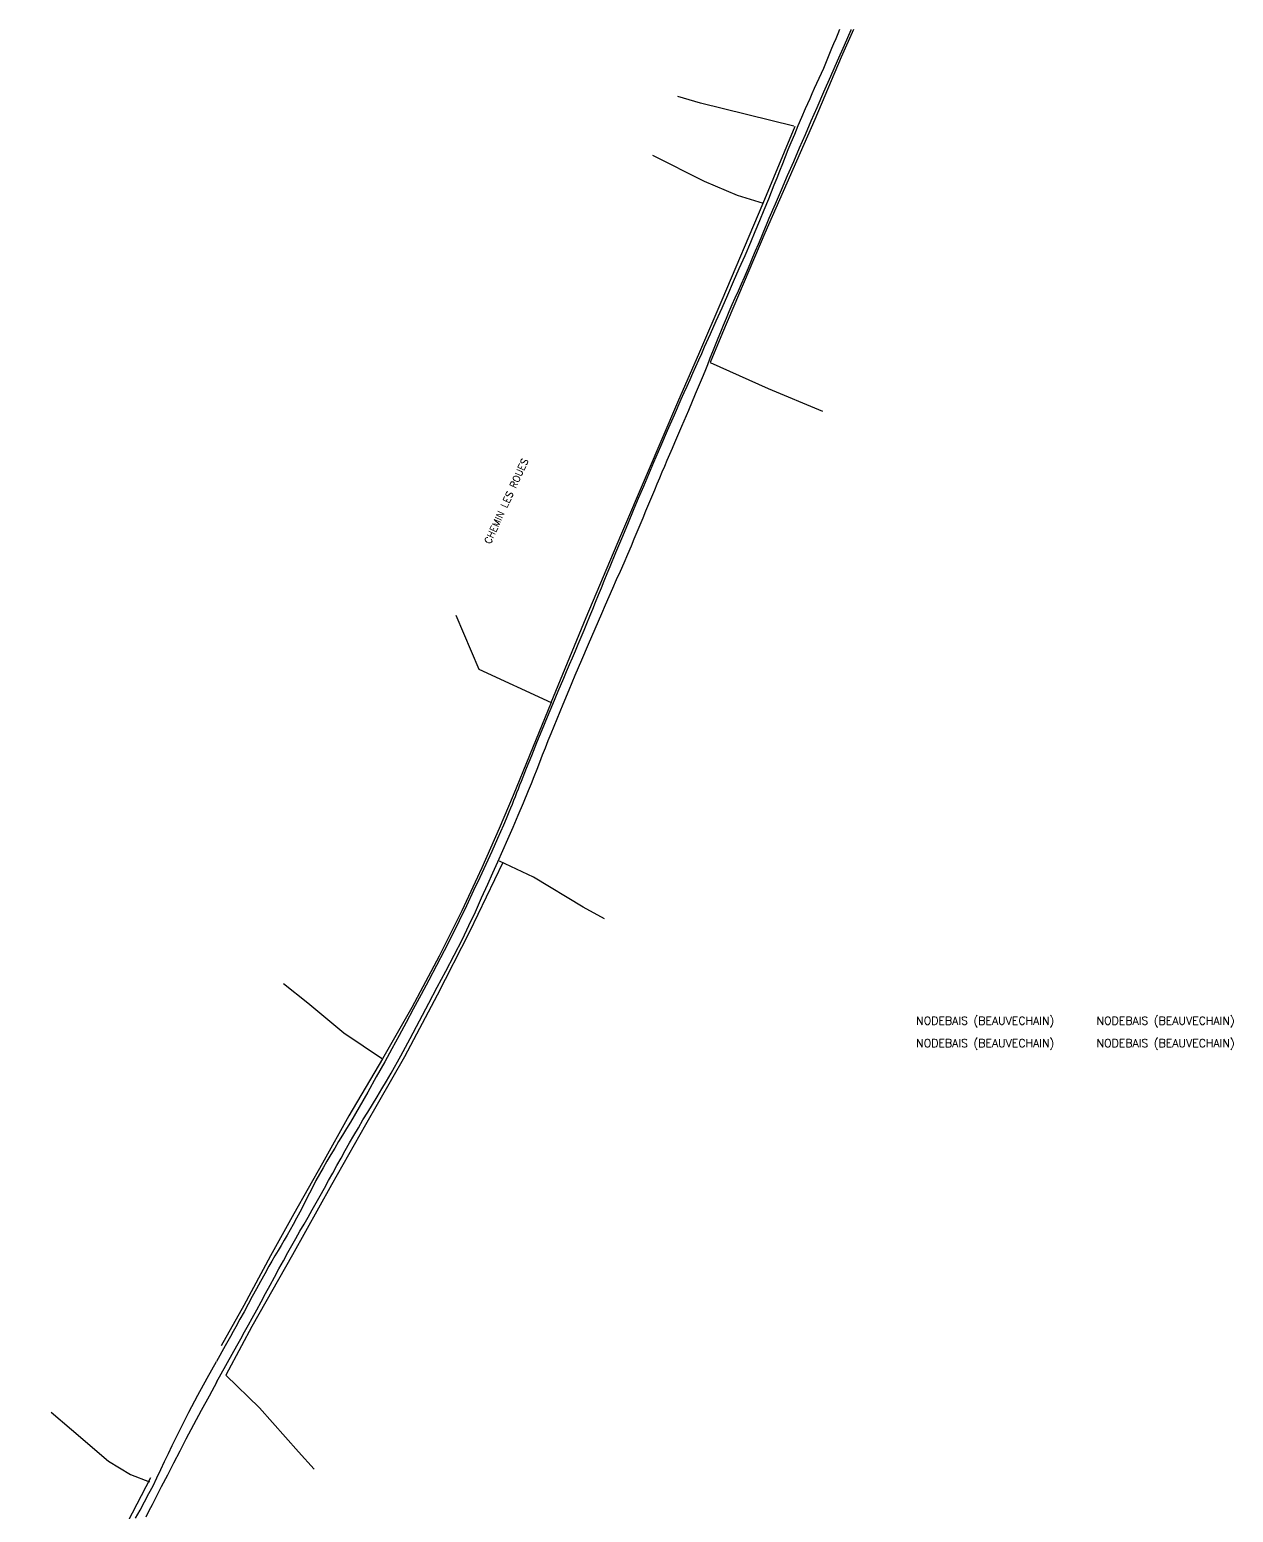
# Model space of a CAD drawing. Header units: millimetres. Extents: x 174998 to 176001, y 162000 to 163001.
# Drawn here: x 175239.2 to 175540.1, y 162629.4 to 163000 of the extents above; entities that cross this region are included whole.
import ezdxf
from ezdxf.enums import TextEntityAlignment as Align

# ---------------------------------------------------------------- set-up
doc = ezdxf.new("R2010")
doc.units = ezdxf.units.MM
for name, color, linetype in [('W0071', 7, 'CONTINUOUS'), ('W0330', 7, 'CONTINUOUS'), ('W0980', 7, 'CONTINUOUS'), ('W0989', 7, 'CONTINUOUS')]:
    doc.layers.add(name, color=color, linetype=linetype)
doc.styles.get("Standard").update_dxf_attribs({"font": 'romans.shx', "width": 0.85})

msp = doc.modelspace()

# ---------------------------------------------------------------- linework, layer by layer
at = {"layer": 'W0071'}
for points in [[(175441.65, 163000), (175441.21, 162998.97), (175440.69, 162997.73), (175440.18, 162996.49), (175439.67, 162995.25), (175439.17, 162994.01), (175438.66, 162992.77), (175438.14, 162991.54), (175437.61, 162990.3), (175437.05, 162989.03), (175436.49, 162987.77), (175435.92, 162986.51), (175435.34, 162985.25), (175434.76, 162983.99), (175434.19, 162982.73), (175433.62, 162981.46), (175433.06, 162980.2), (175432.15, 162978.08), (175431.25, 162975.96), (175430.36, 162973.83), (175429.48, 162971.7), (175428.77, 162969.94), (175428.06, 162968.18), (175427.36, 162966.42), (175426.66, 162964.66), (175425.97, 162962.89), (175425.27, 162961.13), (175424.57, 162959.37), (175423.86, 162957.61), (175422.75, 162954.89), (175421.63, 162952.18), (175420.51, 162949.47), (175419.36, 162946.76), (175417.95, 162943.48), (175416.52, 162940.21), (175415.08, 162936.94), (175413.64, 162933.67), (175412.2, 162930.4), (175410.75, 162927.14), (175409.31, 162923.87), (175407.86, 162920.61), (175407.13, 162918.98), (175406.4, 162917.34), (175405.67, 162915.71), (175404.94, 162914.08), (175404.21, 162912.45), (175403.48, 162910.82), (175402.75, 162909.19), (175402.03, 162907.55), (175400.3, 162903.63), (175398.59, 162899.7), (175396.88, 162895.76), (175395.18, 162891.82), (175393.9, 162888.82), (175392.63, 162885.81), (175391.36, 162882.8), (175390.1, 162879.79), (175388.62, 162876.27), (175387.15, 162872.75), (175385.68, 162869.23), (175384.22, 162865.7), (175383.49, 162863.93), (175382.77, 162862.15), (175382.05, 162860.37), (175381.33, 162858.6), (175380.61, 162856.82), (175379.89, 162855.04), (175379.16, 162853.27), (175378.43, 162851.49), (175377.71, 162849.78), (175376.99, 162848.06), (175376.27, 162846.34), (175375.54, 162844.63), (175374.81, 162842.92), (175374.09, 162841.2), (175373.36, 162839.49), (175372.64, 162837.77), (175371.28, 162834.55), (175369.93, 162831.33), (175368.58, 162828.11), (175367.25, 162824.89), (175365.94, 162821.69), (175364.64, 162818.49), (175363.35, 162815.29), (175362.06, 162812.09), (175361.68, 162811.13), (175361.3, 162810.16), (175360.93, 162809.2), (175360.55, 162808.24), (175360.17, 162807.28), (175359.8, 162806.32), (175359.41, 162805.36), (175359.02, 162804.4), (175358.33, 162802.75), (175357.64, 162801.11), (175356.93, 162799.47), (175356.2, 162797.84), (175354.74, 162794.56), (175353.25, 162791.29), (175351.74, 162788.03), (175350.21, 162784.78), (175348.41, 162781), (175346.59, 162777.23), (175344.74, 162773.48), (175342.86, 162769.74), (175340.95, 162766.08), (175339.01, 162762.43), (175337.05, 162758.79), (175335.1, 162755.15), (175333.34, 162751.85), (175331.57, 162748.56), (175329.8, 162745.27), (175328, 162741.99), (175325.88, 162738.21), (175323.74, 162734.44), (175321.57, 162730.68), (175319.39, 162726.93), (175318.43, 162725.3), (175317.46, 162723.67), (175316.47, 162722.04), (175315.49, 162720.42), (175314.51, 162718.79), (175313.54, 162717.16), (175312.58, 162715.52), (175311.65, 162713.86), (175310.8, 162712.31), (175309.98, 162710.75), (175309.17, 162709.17), (175308.38, 162707.59), (175307.58, 162706.01), (175306.78, 162704.44), (175305.96, 162702.87), (175305.12, 162701.31), (175304.38, 162699.99), (175303.63, 162698.69), (175302.87, 162697.38), (175302.09, 162696.08), (175301.32, 162694.79), (175300.55, 162693.49), (175299.79, 162692.18), (175299.04, 162690.87), (175297.99, 162688.99), (175296.94, 162687.1), (175295.91, 162685.21), (175294.88, 162683.31), (175293.85, 162681.41), (175292.82, 162679.52), (175291.78, 162677.62), (175290.74, 162675.73), (175290.09, 162674.55), (175289.43, 162673.36), (175288.77, 162672.18), (175288.11, 162671)], [(175291.05, 162671), (175292.01, 162672.73), (175292.97, 162674.47), (175293.93, 162676.2), (175294.89, 162677.94), (175296.01, 162679.98), (175297.12, 162682.02), (175298.22, 162684.07), (175299.33, 162686.12), (175300.43, 162688.16), (175301.54, 162690.21), (175302.66, 162692.25), (175303.78, 162694.29), (175304.78, 162696.07), (175305.78, 162697.85), (175306.79, 162699.63), (175307.81, 162701.4), (175308.82, 162703.18), (175309.83, 162704.95), (175310.84, 162706.73), (175311.85, 162708.51), (175312.9, 162710.39), (175313.94, 162712.28), (175314.98, 162714.17), (175316.02, 162716.05), (175317.06, 162717.94), (175318.11, 162719.82), (175319.17, 162721.7), (175320.24, 162723.57), (175321.39, 162725.52), (175322.55, 162727.47), (175323.73, 162729.4), (175324.92, 162731.34), (175326.1, 162733.27), (175327.28, 162735.21), (175328.43, 162737.16), (175329.57, 162739.12), (175331.99, 162743.47), (175334.34, 162747.85), (175336.66, 162752.25), (175338.98, 162756.65), (175341.11, 162760.63), (175343.24, 162764.61), (175345.34, 162768.61), (175347.38, 162772.64), (175349.03, 162776.06), (175350.63, 162779.49), (175352.21, 162782.94), (175353.77, 162786.39), (175355.03, 162789.19), (175356.27, 162791.99), (175357.51, 162794.8), (175358.73, 162797.61), (175360.05, 162800.64), (175361.36, 162803.67), (175362.66, 162806.71), (175363.93, 162809.77), (175364.65, 162811.55), (175365.36, 162813.34), (175366.06, 162815.13), (175366.75, 162816.92), (175367.44, 162818.72), (175368.13, 162820.51), (175368.84, 162822.3), (175369.55, 162824.09), (175371.04, 162827.74), (175372.55, 162831.38), (175374.07, 162835.01), (175375.6, 162838.64), (175377.25, 162842.51), (175378.91, 162846.37), (175380.58, 162850.23), (175382.25, 162854.08), (175383.17, 162856.2), (175384.09, 162858.31), (175385.02, 162860.42), (175385.95, 162862.53), (175386.88, 162864.64), (175387.8, 162866.76), (175388.72, 162868.87), (175389.62, 162870.99), (175390.36, 162872.74), (175391.1, 162874.49), (175391.82, 162876.24), (175392.54, 162877.99), (175393.27, 162879.75), (175393.99, 162881.5), (175394.72, 162883.25), (175395.45, 162885), (175396.08, 162886.48), (175396.7, 162887.96), (175397.34, 162889.44), (175397.97, 162890.91), (175398.6, 162892.39), (175399.23, 162893.87), (175399.87, 162895.35), (175400.5, 162896.82), (175402.23, 162900.87), (175403.96, 162904.91), (175405.69, 162908.96), (175407.39, 162913.02), (175408.05, 162914.66), (175408.71, 162916.29), (175409.36, 162917.93), (175410.01, 162919.57), (175410.65, 162921.21), (175411.31, 162922.85), (175411.97, 162924.48), (175412.64, 162926.11), (175413.37, 162927.84), (175414.11, 162929.56), (175414.86, 162931.28), (175415.61, 162932.99), (175416.37, 162934.71), (175417.12, 162936.42), (175417.87, 162938.14), (175418.61, 162939.86), (175419.3, 162941.48), (175419.99, 162943.11), (175420.68, 162944.73), (175421.36, 162946.36), (175422.04, 162947.99), (175422.72, 162949.61), (175423.41, 162951.24), (175424.1, 162952.86), (175425.61, 162956.42), (175427.13, 162959.97), (175428.66, 162963.52), (175430.19, 162967.07), (175431.65, 162970.45), (175433.12, 162973.82), (175434.6, 162977.19), (175436.07, 162980.57), (175437.77, 162984.45), (175439.47, 162988.34), (175441.18, 162992.23), (175442.89, 162996.12), (175443.73, 162998.02), (175444.57, 162999.92), (175444.6, 163000)], [(175288.11, 162671), (175285.93, 162667.1)], [(175285.96, 162661.91), (175291.05, 162671)], [(175265.71, 162627.9), (175266.84, 162629.94), (175267.96, 162631.98), (175269.05, 162634.05), (175270.07, 162636.03), (175271.05, 162638.03), (175272.02, 162640.04), (175272.97, 162642.06), (175273.92, 162644.07), (175274.88, 162646.09), (175275.85, 162648.09), (175276.85, 162650.08), (175279.06, 162654.37), (175281.31, 162658.64), (175283.6, 162662.88), (175285.93, 162667.1)], [(175286.02, 162662.02), (175284.07, 162658.43), (175282.14, 162654.83), (175280.22, 162651.23), (175278.31, 162647.62), (175276.76, 162644.65), (175275.22, 162641.67), (175273.68, 162638.7), (175272.14, 162635.72), (175271.37, 162634.22), (175270.6, 162632.71), (175269.82, 162631.21), (175269.05, 162629.71), (175268.28, 162628.2)]]:
    msp.add_lwpolyline(points, dxfattribs=at)
at = {"layer": 'W0330'}
for points in [[(175445.14, 163000), (175442.04, 162993.11), (175435.48, 162977.58), (175423.02, 162949.09), (175412.39, 162924.18), (175409.35, 162916.8), (175423.79, 162910.33), (175437.36, 162904.66)], [(175430.25, 162975.86), (175406.91, 162981.65), (175401.23, 162983.3)], [(175369.61, 162831.79), (175378.3, 162853.08), (175387.03, 162873.54), (175393.66, 162889.15), (175401.26, 162906.92), (175406.7, 162919.46), (175412.32, 162932.49), (175422.58, 162956.64), (175430.59, 162975.87)], [(175394.94, 162968.6), (175407.8, 162962.12), (175416.05, 162958.62), (175422.58, 162956.64)], [(175345.78, 162853.62), (175351.47, 162840.15), (175369.61, 162831.79)], [(175369.61, 162831.79), (175364.19, 162818.56), (175360.09, 162808.55), (175356.62, 162800.28), (175352.26, 162790.46), (175347.25, 162779.73), (175341.6, 162768.36), (175334.77, 162755.55), (175327.42, 162742.74)], [(175357.49, 162791.79), (175349.2, 162774.44), (175341.05, 162758.64), (175332.96, 162743.24), (175323.16, 162726.23), (175314.64, 162711.21), (175304.91, 162693.77), (175294.73, 162675.81), (175292.17, 162671)], [(175382.9, 162777.75), (175377.6, 162780.63), (175365.18, 162788.13), (175356.68, 162792.18)], [(175302.68, 162761.58), (175308.75, 162756.7), (175317.73, 162749.2), (175327.42, 162742.74)], [(175327.42, 162742.74), (175319.04, 162728.52), (175312.43, 162716.66), (175305.25, 162703.99), (175299.43, 162693.51), (175292.74, 162681.1), (175287.1, 162671)], [(175292.17, 162671), (175288.25, 162663.66), (175296.72, 162655.48), (175306.43, 162644.49), (175310.37, 162640.12)], [(175244.65, 162654.41), (175249.71, 162650.1), (175258.98, 162642.17), (175264.48, 162638.79), (175269.16, 162636.97)], [(175198.07, 162530.3), (175211.41, 162547.85), (175221.33, 162560.92), (175232.11, 162574.86), (175240.36, 162586.97), (175247.37, 162598), (175249.43, 162601.35), (175256.39, 162613.5), (175263.78, 162626.96), (175269.55, 162638.05)]]:
    msp.add_lwpolyline(points, dxfattribs=at)

# ---------------------------------------------------------------- texts
at = {"layer": 'W0980'}
for p in [(175478.07, 162752.12), (175523.15, 162752.12), (175478.07, 162746.5), (175523.15, 162746.5)]:
    msp.add_text('NODEBAIS (BEAUVECHAIN)', height=2, dxfattribs=at).set_placement(p, align=Align.MIDDLE)
at = {"layer": 'W0989'}
msp.add_text('CHEMIN LES ROUES', height=1.75, rotation=65.5792, dxfattribs=at).set_placement((175354.4, 162871.26))

doc.saveas('drawing.dxf')
